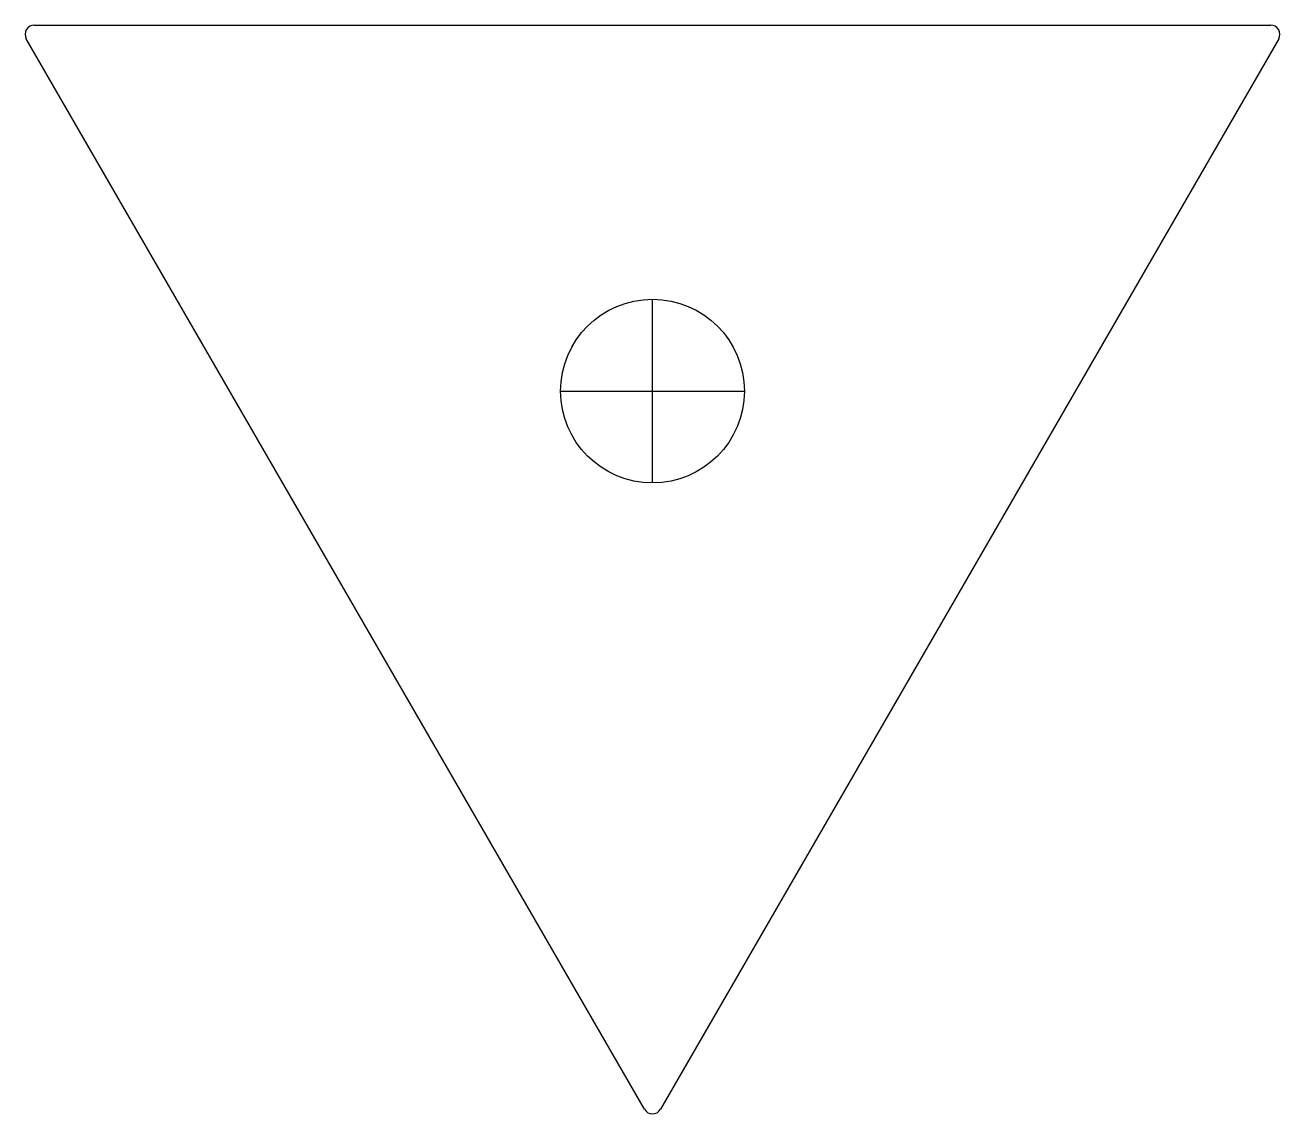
# Model space of a CAD drawing. Header units: millimetres. Extents: x 0.4 to 68.6, y -59.3 to 0.
import ezdxf

# ---------------------------------------------------------------- set-up
doc = ezdxf.new("R2010")
doc.units = ezdxf.units.MM

msp = doc.modelspace()

# ---------------------------------------------------------------- linework, layer by layer
for p, q in [((0.866, 0), (68.134, 0)), ((34.067, -59.006), (0.433, -0.75)), ((68.567, -0.75), (34.933, -59.006)), ((34.5, -24.919), (34.5, -14.919)), ((29.5, -19.919), (39.5, -19.919))]:
    msp.add_line(p, q)
msp.add_circle((34.5, -19.919), 5)
for centre, start, end in [((0.866, -0.5), 90, 210), ((68.134, -0.5), 330, 90), ((34.5, -58.756), 210, 330)]:
    msp.add_arc(centre, 0.5, start, end)

doc.saveas('drawing.dxf')
